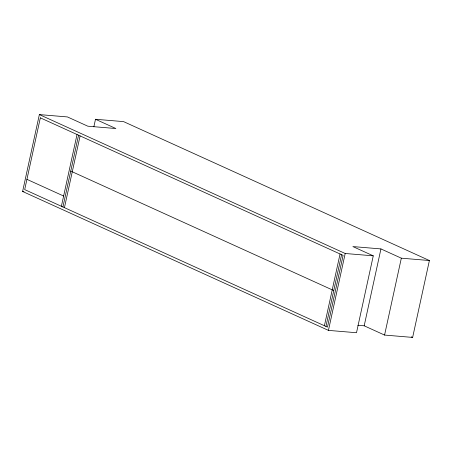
<?xml version="1.0" encoding="UTF-8"?>
<svg xmlns="http://www.w3.org/2000/svg" width="452" height="452" viewBox="0 0 452 452"><rect width="100%" height="100%" fill="white"/><g stroke="black" fill="none" stroke-linecap="round" stroke-linejoin="round"><path stroke-width="0.68" d="M357.865 325.282L364.182 325.807L384.567 335.068L412.636 337.412L429.4 260.527L401.331 258.182L380.946 248.922L352.876 246.577L373.267 255.838L356.504 332.728L328.434 330.384L22.6 191.473L39.364 114.588L67.433 116.932L87.818 126.193L115.887 128.532L95.496 119.271L93.852 126.826M61.387 206.276L77.032 134.51M62.918 206.971L78.563 135.204M64.444 207.66L80.094 135.899M324.406 325.734L340.051 253.973M325.937 326.429L341.582 254.668M328.434 330.384L345.198 253.493L39.364 114.588M364.182 325.807L380.946 248.922M384.567 335.068L401.331 258.182M95.496 119.271L123.565 121.616L429.4 260.527M22.6 191.473L24.001 191.591M345.198 253.493L373.267 255.838M70.738 171.088L333.757 290.551M411.348 336.83L412.636 337.412M26.922 179.354L63.625 196.021M40.335 117.842L24.691 189.603L327.463 327.124L343.113 255.363L40.335 117.842"/></g></svg>
